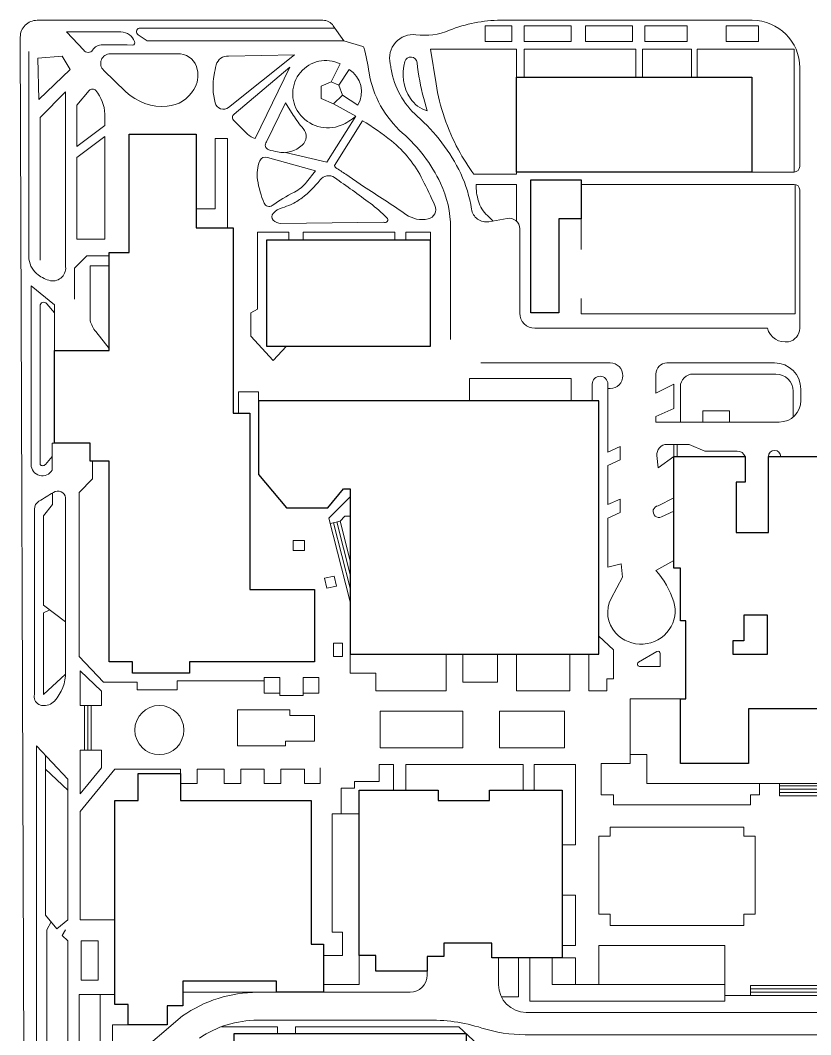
# Model space of a CAD drawing. Header units: feet. Extents: x 2817291 to 2825191, y 230718 to 237492.
# Drawn here: x 2818160 to 2818872, y 234347 to 235261 of the extents above; entities that cross this region are included whole.
import ezdxf

# ---------------------------------------------------------------- set-up
doc = ezdxf.new("R2010")
doc.units = ezdxf.units.FT
doc.layers.add('63', color=7, linetype='Continuous', lineweight=13)

msp = doc.modelspace()

# ---------------------------------------------------------------- linework, layer by layer
at = {"layer": '63'}
for p, q in [((2818432.502, 235260.723), (2818175.012, 235260.723)), ((2818819.354, 235260.723), (2818592.773, 235260.723)), ((2818267.147, 235253.688), (2818443.427, 235253.688)), ((2818451.349, 235242.371), (2818441.944, 235255.807)), ((2818578.703, 235241.628), (2818578.703, 235255.698)), ((2818578.703, 235255.698), (2818602.823, 235255.698)), ((2818602.823, 235255.698), (2818602.823, 235241.628)), ((2818613.878, 235241.628), (2818613.878, 235255.698)), ((2818613.878, 235255.698), (2818656.089, 235255.698)), ((2818656.089, 235255.698), (2818656.089, 235241.628)), ((2818669.154, 235241.628), (2818669.154, 235255.698)), ((2818669.154, 235255.698), (2818711.365, 235255.698)), ((2818711.365, 235255.698), (2818711.365, 235241.628)), ((2818722.42, 235241.628), (2818722.42, 235255.698)), ((2818722.42, 235255.698), (2818760.611, 235255.698)), ((2818760.611, 235255.698), (2818760.611, 235241.628)), ((2818795.786, 235241.628), (2818795.786, 235255.698)), ((2818795.786, 235255.698), (2818824.932, 235255.698)), ((2818824.932, 235255.698), (2818824.932, 235241.628)), ((2818159.937, 235245.596), (2818164.536, 233911.774)), ((2818201.689, 235250.215), (2818250.629, 235250.215)), ((2818217.079, 235233.873), (2818201.689, 235250.215)), ((2818274.183, 235242.329), (2818266.143, 235247.658)), ((2818451.407, 235242.329), (2818274.183, 235242.329)), ((2818468.459, 235237.213), (2818451.407, 235242.329)), ((2818256.092, 235238.613), (2818233.982, 235238.613)), ((2818261.094, 235238.29), (2818256.092, 235238.613)), ((2818529.457, 235234.592), (2818534.482, 235203.437)), ((2818606.843, 235234.592), (2818529.457, 235234.592)), ((2818602.823, 235241.628), (2818578.703, 235241.628)), ((2818606.843, 235209.467), (2818606.843, 235234.592)), ((2818656.089, 235241.628), (2818613.878, 235241.628)), ((2818714.38, 235234.592), (2818613.878, 235234.592)), ((2818613.878, 235234.592), (2818613.878, 235209.467)), ((2818711.365, 235241.628), (2818669.154, 235241.628)), ((2818714.38, 235209.467), (2818714.38, 235234.592)), ((2818720.41, 235234.592), (2818720.41, 235209.467)), ((2818764.631, 235234.592), (2818720.41, 235234.592)), ((2818760.611, 235241.628), (2818722.42, 235241.628)), ((2818764.631, 235209.467), (2818764.631, 235234.592)), ((2818769.656, 235234.592), (2818769.656, 235209.467)), ((2818857.092, 235234.592), (2818769.656, 235234.592)), ((2818824.932, 235241.628), (2818795.786, 235241.628)), ((2818857.092, 235124.041), (2818857.092, 235234.592)), ((2818167.651, 235232.582), (2818167.651, 235047.659)), ((2818197.801, 235228.562), (2818175.691, 235226.552)), ((2818175.691, 235226.552), (2818176.696, 235189.367)), ((2818204.836, 235216.502), (2818197.801, 235228.562)), ((2818304.333, 235230.572), (2818241.017, 235230.572)), ((2818347.549, 235228.562), (2818406.845, 235229.567)), ((2818406.845, 235229.567), (2818347.549, 235182.332)), ((2818176.696, 235189.367), (2818204.836, 235216.502)), ((2818234.957, 235215.71), (2818255.087, 235196.402)), ((2818402.825, 235218.512), (2818352.574, 235176.301)), ((2818371.669, 235154.191), (2818402.825, 235218.512)), ((2818440.01, 235205.447), (2818448.051, 235221.527)), ((2818456.091, 235216.502), (2818447.046, 235202.432)), ((2818862.117, 235129.066), (2818862.117, 235217.959)), ((2818430.965, 235201.427), (2818440.01, 235205.447)), ((2818447.046, 235202.432), (2818440.01, 235205.447)), ((2818200.816, 235196.402), (2818177.701, 235173.286)), ((2818200.816, 235038.614), (2818200.816, 235196.402)), ((2818210.867, 235184.342), (2818221.922, 235197.407)), ((2818430.965, 235190.372), (2818430.965, 235201.427)), ((2818447.046, 235202.432), (2818450.061, 235193.387)), ((2818442.02, 235185.347), (2818430.965, 235190.372)), ((2818442.02, 235185.347), (2818450.061, 235193.387)), ((2818450.061, 235193.387), (2818464.131, 235184.342)), ((2818526.442, 235179.317), (2818523.427, 235190.372)), ((2818210.867, 235147.156), (2818210.867, 235184.342)), ((2818381.719, 235151.176), (2818398.805, 235186.352)), ((2818398.805, 235186.352), (2818405.84, 235175.296)), ((2818462.121, 235174.291), (2818442.02, 235185.347)), ((2818177.701, 235173.286), (2818177.701, 235044.644)), ((2818235.992, 235176.301), (2818235.992, 235166)), ((2818352.574, 235170.271), (2818364.634, 235158.211)), ((2818435.99, 235133.086), (2818462.121, 235174.291)), ((2818468.151, 235170.271), (2818443.025, 235130.071)), ((2818210.867, 235147.156), (2818235.992, 235166)), ((2818210.867, 235137.106), (2818235.992, 235155.95)), ((2818235.992, 235155.95), (2818235.992, 235063.74)), ((2818335.489, 235154.191), (2818346.544, 235154.191)), ((2818335.489, 235090.875), (2818335.489, 235154.191)), ((2818346.544, 235154.191), (2818346.544, 235073.79)), ((2818398.752, 235141.771), (2818435.99, 235133.086)), ((2818210.867, 235063.74), (2818210.867, 235137.106)), ((2818382.724, 235137.106), (2818425.94, 235125.046)), ((2818425.94, 235125.046), (2818417.9, 235114.995)), ((2818606.843, 235122.03), (2818606.843, 235124.041)), ((2818818.902, 235124.041), (2818857.092, 235124.041)), ((2818469.156, 235110.975), (2818453.076, 235122.03)), ((2818568.653, 235122.03), (2818606.843, 235122.03)), ((2818570.663, 235112.985), (2818606.843, 235112.985)), ((2818606.843, 235112.985), (2818606.843, 235079.92)), ((2818857.092, 235112.985), (2818665.134, 235112.985)), ((2818858.097, 234996.403), (2818858.097, 235112.985)), ((2818862.117, 234983.338), (2818862.117, 235107.96)), ((2818318.403, 235090.875), (2818335.489, 235090.875)), ((2818487.246, 235078.815), (2818394.785, 235077.81)), ((2818585.706, 235079.997), (2818580.713, 235084.845)), ((2818582.182, 235079.356), (2818598.616, 235082.344)), ((2818665.134, 235081.83), (2818665.134, 235054.397)), ((2818373.679, 235069.77), (2818373.679, 235000.424)), ((2818401.82, 235069.77), (2818373.679, 235069.77)), ((2818401.82, 235062.734), (2818401.82, 235069.77)), ((2818414.885, 235069.77), (2818414.885, 235062.734)), ((2818497.296, 235069.77), (2818414.885, 235069.77)), ((2818497.296, 235062.734), (2818497.296, 235069.77)), ((2818507.346, 235069.77), (2818507.346, 235062.734)), ((2818529.457, 235069.77), (2818507.346, 235069.77)), ((2818529.457, 235062.734), (2818529.457, 235069.77)), ((2818547.547, 234973.288), (2818547.547, 235073.79)), ((2818609.858, 235072.961), (2818609.858, 234997.064)), ((2818210.867, 235063.74), (2818235.992, 235063.74)), ((2818208.857, 235037.609), (2818219.912, 235048.664)), ((2818219.912, 235048.664), (2818240.012, 235048.664)), ((2818208.857, 235009.469), (2818208.857, 235037.609)), ((2818222.927, 235039.619), (2818240.012, 235039.619)), ((2818222.927, 234990.373), (2818222.927, 235039.619)), ((2818169.661, 235021.529), (2818169.661, 234860.726)), ((2818190.766, 235004.444), (2818169.661, 235021.529)), ((2818183.731, 235005.449), (2818190.766, 234997.408)), ((2818190.766, 234963.238), (2818190.766, 235004.444)), ((2818665.134, 235010.127), (2818665.134, 234996.403)), ((2818177.701, 234860.726), (2818177.701, 235003.439)), ((2818373.679, 235000.424), (2818367.649, 234997.408)), ((2818367.649, 234997.408), (2818367.649, 234976.303)), ((2818665.134, 234996.403), (2818858.097, 234996.403)), ((2818240.012, 234965.248), (2818227.952, 234980.323)), ((2818623.584, 234983.338), (2818832.972, 234983.338)), ((2818367.649, 234976.303), (2818387.75, 234954.193)), ((2818387.75, 234954.193), (2818399.81, 234967.258)), ((2818574.683, 234952.183), (2818691.265, 234952.183)), ((2818839.518, 234952.183), (2818742.52, 234952.183)), ((2818732.47, 234942.133), (2818732.47, 234925.047)), ((2818840.686, 234942.133), (2818766.11, 234942.133)), ((2818564.632, 234938.113), (2818656.089, 234938.113)), ((2818564.632, 234918.012), (2818564.632, 234938.113)), ((2818656.089, 234938.113), (2818656.089, 234918.012)), ((2818675.184, 234918.012), (2818675.184, 234933.087)), ((2818689.255, 234933.087), (2818689.255, 234929.067)), ((2818732.47, 234925.047), (2818748.551, 234933.087)), ((2818748.551, 234933.087), (2818748.551, 234910.977)), ((2818356.594, 234926.052), (2818374.684, 234926.052)), ((2818356.594, 234906.957), (2818356.594, 234926.052)), ((2818374.684, 234926.052), (2818374.684, 234918.012)), ((2818689.255, 234929.067), (2818689.255, 234871.781)), ((2818691.265, 234929.067), (2818689.255, 234929.067)), ((2818754.581, 234930.603), (2818754.581, 234898.917)), ((2818856.087, 234903.392), (2818856.087, 234926.731)), ((2818863.122, 234918.362), (2818863.122, 234928.578)), ((2818748.551, 234910.977), (2818732.47, 234903.942)), ((2818732.47, 234903.942), (2818732.47, 234898.917)), ((2818774.681, 234908.967), (2818798.801, 234908.967)), ((2818774.681, 234898.917), (2818774.681, 234908.967)), ((2818798.801, 234908.967), (2818798.801, 234898.917)), ((2818732.47, 234898.917), (2818754.581, 234898.917)), ((2818754.581, 234898.917), (2818843.677, 234898.917)), ((2818188.756, 234879.821), (2818190.766, 234879.821)), ((2818188.756, 234855.701), (2818188.756, 234879.821)), ((2818689.255, 234871.781), (2818700.31, 234876.806)), ((2818700.31, 234876.806), (2818700.31, 234864.746)), ((2818742.52, 234878.817), (2818762.621, 234878.817)), ((2818748.551, 234867.761), (2818748.551, 234878.817)), ((2818751.566, 234867.761), (2818751.566, 234878.817)), ((2818762.621, 234878.817), (2818776.691, 234872.786)), ((2818734.48, 234857.711), (2818733.475, 234868.766)), ((2818748.551, 234867.761), (2818734.48, 234857.711)), ((2818776.691, 234872.786), (2818805.836, 234872.786)), ((2818224.937, 234847.661), (2818224.937, 234863.741)), ((2818700.31, 234864.746), (2818689.255, 234859.721)), ((2818689.255, 234859.721), (2818689.255, 234824.546)), ((2818212.877, 234835.601), (2818224.937, 234847.661)), ((2818188.85, 234835.018), (2818188.85, 234824.546)), ((2818212.877, 234687.863), (2818212.877, 234835.601)), ((2818438, 234812.485), (2818457.096, 234831.581)), ((2818188.85, 234824.546), (2818180.716, 234814.495)), ((2818200.816, 234830.576), (2818200.816, 234673.793)), ((2818689.255, 234824.546), (2818700.31, 234829.571)), ((2818700.31, 234829.571), (2818700.31, 234817.511)), ((2818734.48, 234823.541), (2818748.551, 234830.576)), ((2818172.676, 234653.693), (2818172.676, 234820.526)), ((2818180.716, 234814.495), (2818180.716, 234734.094)), ((2818448.031, 234809.724), (2818452.436, 234814.13)), ((2818452.436, 234814.13), (2818457.096, 234814.13)), ((2818700.31, 234817.511), (2818689.255, 234812.485)), ((2818748.551, 234818.516), (2818737.495, 234813.49)), ((2818457.096, 234737.109), (2818438, 234812.485)), ((2818457.096, 234749.387), (2818442.185, 234808.243)), ((2818457.096, 234761.664), (2818445.108, 234808.984)), ((2818689.255, 234812.485), (2818689.255, 234768.265)), ((2818405.84, 234792.385), (2818405.84, 234783.34)), ((2818415.89, 234792.385), (2818405.84, 234792.385)), ((2818415.89, 234783.34), (2818415.89, 234792.385)), ((2818405.84, 234783.34), (2818415.89, 234783.34)), ((2818689.255, 234768.265), (2818701.315, 234771.28)), ((2818701.315, 234771.28), (2818702.32, 234759.22)), ((2818732.47, 234765.25), (2818748.551, 234774.295)), ((2818442.81, 234760.177), (2818433.98, 234758.215)), ((2818433.98, 234758.215), (2818435.99, 234749.169)), ((2818444.82, 234751.132), (2818442.81, 234760.177)), ((2818702.32, 234759.22), (2818692.27, 234740.124)), ((2818435.99, 234749.169), (2818444.82, 234751.132)), ((2818180.716, 234734.094), (2818200.816, 234719.019)), ((2818186.505, 234729.752), (2818180.716, 234727.059)), ((2818180.716, 234727.059), (2818180.716, 234653.693)), ((2818694.28, 234693.893), (2818681.214, 234705.954)), ((2818442.02, 234699.924), (2818442.02, 234687.863)), ((2818450.061, 234699.924), (2818442.02, 234699.924)), ((2818450.061, 234687.863), (2818450.061, 234699.924)), ((2818694.28, 234667.763), (2818694.28, 234693.893)), ((2818234.987, 234664.748), (2818212.877, 234687.863)), ((2818442.02, 234687.863), (2818450.061, 234687.863)), ((2818457.096, 234672.788), (2818457.096, 234689.873)), ((2818543.527, 234689.873), (2818543.527, 234656.708)), ((2818558.602, 234664.748), (2818558.602, 234689.873)), ((2818589.758, 234689.873), (2818589.758, 234664.748)), ((2818606.843, 234689.873), (2818606.843, 234656.708)), ((2818655.084, 234656.708), (2818655.084, 234689.873)), ((2818672.169, 234689.873), (2818672.169, 234656.708)), ((2818733.476, 234692.154), (2818716.862, 234682.569)), ((2818736.49, 234678.818), (2818736.49, 234690.413)), ((2818717.866, 234678.818), (2818736.49, 234678.818)), ((2818180.716, 234653.693), (2818200.765, 234671.786)), ((2818213.882, 234674.979), (2818213.882, 234643.643)), ((2818213.882, 234674.979), (2818232.977, 234656.597)), ((2818379.709, 234668.768), (2818379.709, 234654.698)), ((2818393.78, 234668.768), (2818379.709, 234668.768)), ((2818393.78, 234654.698), (2818393.78, 234668.768)), ((2818414.885, 234668.768), (2818414.885, 234654.698)), ((2818428.955, 234668.768), (2818414.885, 234668.768)), ((2818428.955, 234654.698), (2818428.955, 234668.768)), ((2818480.211, 234672.788), (2818457.096, 234672.788)), ((2818480.211, 234656.708), (2818480.211, 234672.788)), ((2818688.25, 234667.763), (2818694.28, 234667.763)), ((2818688.25, 234656.708), (2818688.25, 234667.763)), ((2818265.138, 234664.748), (2818234.987, 234664.748)), ((2818265.138, 234657.713), (2818265.138, 234664.748)), ((2818301.318, 234657.713), (2818265.138, 234657.713)), ((2818301.318, 234665.753), (2818301.318, 234657.713)), ((2818379.709, 234665.753), (2818301.318, 234665.753)), ((2818589.758, 234664.748), (2818558.602, 234664.748)), ((2818232.977, 234656.597), (2818232.977, 234643.643)), ((2818379.709, 234654.698), (2818393.78, 234654.698)), ((2818393.78, 234652.688), (2818393.78, 234654.698)), ((2818414.885, 234652.688), (2818393.78, 234652.688)), ((2818414.885, 234654.698), (2818428.955, 234654.698)), ((2818414.885, 234654.698), (2818414.885, 234652.688)), ((2818543.527, 234656.708), (2818480.211, 234656.708)), ((2818606.843, 234656.708), (2818655.084, 234656.708)), ((2818672.169, 234656.708), (2818688.25, 234656.708)), ((2818709.355, 234649.673), (2818709.355, 234599.422)), ((2818754.581, 234649.673), (2818709.355, 234649.673)), ((2818232.977, 234643.643), (2818213.882, 234643.643)), ((2818217.902, 234643.643), (2818217.902, 234603.442)), ((2818220.917, 234643.643), (2818220.917, 234603.442)), ((2818223.932, 234643.643), (2818223.932, 234603.442)), ((2818355.589, 234639.622), (2818402.825, 234639.622)), ((2818355.589, 234607.462), (2818355.589, 234639.622)), ((2818402.825, 234639.622), (2818402.825, 234634.597)), ((2818402.825, 234634.597), (2818424.935, 234634.597)), ((2818424.935, 234634.597), (2818424.935, 234611.482)), ((2818484.231, 234638.617), (2818558.602, 234638.617)), ((2818484.231, 234605.452), (2818484.231, 234638.617)), ((2818558.602, 234638.617), (2818558.602, 234605.452)), ((2818591.768, 234638.617), (2818650.059, 234638.617)), ((2818591.768, 234605.452), (2818591.768, 234638.617)), ((2818650.059, 234638.617), (2818650.059, 234605.452)), ((2818174.686, 234306.962), (2818174.686, 234607.462)), ((2818174.686, 234607.462), (2818202.826, 234577.312)), ((2818213.882, 234564.065), (2818213.882, 234603.442)), ((2818232.977, 234603.442), (2818213.882, 234603.442)), ((2818232.977, 234587.472), (2818232.977, 234603.442)), ((2818398.805, 234607.462), (2818355.589, 234607.462)), ((2818398.805, 234611.482), (2818398.805, 234607.462)), ((2818424.935, 234611.482), (2818398.805, 234611.482)), ((2818558.602, 234605.452), (2818484.231, 234605.452)), ((2818650.059, 234605.452), (2818591.768, 234605.452)), ((2818182.726, 234454.699), (2818182.726, 234598.848)), ((2818709.355, 234599.422), (2818724.43, 234599.422)), ((2818709.355, 234599.422), (2818709.355, 234591.382)), ((2818724.43, 234599.422), (2818724.43, 234573.291)), ((2818182.726, 234586.357), (2818202.826, 234567.261)), ((2818213.882, 234564.065), (2818232.977, 234587.472)), ((2818213.882, 234548.166), (2818245.037, 234586.357)), ((2818245.037, 234586.357), (2818304.333, 234586.357)), ((2818304.333, 234586.357), (2818304.333, 234582.337)), ((2818319.408, 234586.357), (2818343.529, 234586.357)), ((2818319.408, 234573.291), (2818319.408, 234586.357)), ((2818343.529, 234586.357), (2818343.529, 234573.291)), ((2818358.604, 234586.357), (2818379.709, 234586.357)), ((2818358.604, 234573.291), (2818358.604, 234586.357)), ((2818379.709, 234586.357), (2818379.709, 234573.291)), ((2818394.785, 234586.357), (2818415.89, 234586.357)), ((2818394.785, 234573.291), (2818394.785, 234586.357)), ((2818415.89, 234586.357), (2818415.89, 234573.291)), ((2818429.96, 234573.291), (2818429.96, 234587.362)), ((2818483.226, 234590.377), (2818483.226, 234575.301)), ((2818496.291, 234590.377), (2818483.226, 234590.377)), ((2818496.291, 234567.261), (2818496.291, 234590.377)), ((2818507.346, 234590.377), (2818507.346, 234567.261)), ((2818612.873, 234590.377), (2818507.346, 234590.377)), ((2818612.873, 234567.261), (2818612.873, 234590.377)), ((2818622.923, 234590.377), (2818622.923, 234567.261)), ((2818660.109, 234590.377), (2818622.923, 234590.377)), ((2818660.109, 234518.016), (2818660.109, 234590.377)), ((2818683.224, 234591.382), (2818683.224, 234563.241)), ((2818709.355, 234591.382), (2818683.224, 234591.382)), ((2818202.826, 234577.312), (2818202.826, 234450.679)), ((2818461.116, 234575.301), (2818461.116, 234569.271)), ((2818483.226, 234575.301), (2818461.116, 234575.301)), ((2818304.333, 234573.291), (2818319.408, 234573.291)), ((2818343.529, 234573.291), (2818358.604, 234573.291)), ((2818379.709, 234573.291), (2818394.785, 234573.291)), ((2818415.89, 234573.291), (2818429.96, 234573.291)), ((2818449.056, 234569.271), (2818449.056, 234546.156)), ((2818461.116, 234569.271), (2818449.056, 234569.271)), ((2818507.346, 234567.261), (2818496.291, 234567.261)), ((2818622.923, 234567.261), (2818612.873, 234567.261)), ((2819026.94, 234573.291), (2818724.43, 234573.291)), ((2818825.937, 234563.241), (2818825.937, 234573.291)), ((2818844.027, 234573.291), (2818844.027, 234562.236)), ((2818904.328, 234571.281), (2818844.027, 234571.281)), ((2818904.328, 234568.266), (2818844.027, 234568.266)), ((2818683.224, 234563.241), (2818694.28, 234563.241)), ((2818694.28, 234563.241), (2818694.28, 234554.196)), ((2818817.897, 234563.241), (2818825.937, 234563.241)), ((2818817.897, 234554.196), (2818817.897, 234563.241)), ((2818904.328, 234565.251), (2818844.027, 234565.251)), ((2818844.027, 234562.236), (2818904.328, 234562.236)), ((2818213.882, 234450.679), (2818213.882, 234548.166)), ((2818694.28, 234554.196), (2818817.897, 234554.196)), ((2818441.015, 234546.156), (2818441.015, 234439.624)), ((2818449.056, 234546.156), (2818441.015, 234546.156)), ((2818449.056, 234546.156), (2818465.136, 234546.156)), ((2818691.265, 234534.096), (2818811.867, 234534.096)), ((2818691.265, 234526.056), (2818691.265, 234534.096)), ((2818811.867, 234534.096), (2818811.867, 234526.056)), ((2818681.214, 234526.056), (2818691.265, 234526.056)), ((2818681.214, 234455.704), (2818681.214, 234526.056)), ((2818811.867, 234526.056), (2818821.917, 234526.056)), ((2818821.917, 234526.056), (2818821.917, 234455.704)), ((2818648.049, 234518.016), (2818660.109, 234518.016)), ((2818660.109, 234472.79), (2818648.049, 234472.79)), ((2818660.109, 234427.564), (2818660.109, 234472.79)), ((2818192.776, 234442.639), (2818182.726, 234454.699)), ((2818187.751, 234448.669), (2818183.731, 234441.634)), ((2818202.826, 234450.679), (2818192.776, 234442.639)), ((2818245.037, 234450.679), (2818213.882, 234450.679)), ((2818691.265, 234455.704), (2818681.214, 234455.704)), ((2818691.265, 234445.654), (2818691.265, 234455.704)), ((2818821.917, 234455.704), (2818811.867, 234455.704)), ((2818811.867, 234455.704), (2818811.867, 234445.654)), ((2818183.731, 234441.634), (2818183.731, 234325.052)), ((2818197.801, 234436.609), (2818200.816, 234441.634)), ((2818441.015, 234439.624), (2818450.061, 234439.624)), ((2818450.061, 234439.624), (2818450.061, 234418.519)), ((2818811.867, 234445.654), (2818691.265, 234445.654)), ((2818202.826, 234431.584), (2818197.801, 234436.609)), ((2818202.826, 234325.052), (2818202.826, 234431.584)), ((2818214.887, 234431.584), (2818229.962, 234431.584)), ((2818214.887, 234396.408), (2818214.887, 234431.584)), ((2818229.962, 234431.584), (2818229.962, 234396.408)), ((2818541.517, 234429.574), (2818541.517, 234417.514)), ((2818584.733, 234429.574), (2818541.517, 234429.574)), ((2818584.733, 234416.509), (2818584.733, 234429.574)), ((2818648.049, 234427.564), (2818660.109, 234427.564)), ((2818681.214, 234427.564), (2818794.781, 234427.564)), ((2818681.214, 234392.388), (2818681.214, 234427.564)), ((2818794.781, 234427.564), (2818794.781, 234392.388)), ((2818450.061, 234418.519), (2818432.975, 234418.519)), ((2818465.136, 234392.388), (2818465.136, 234418.519)), ((2818526.442, 234417.514), (2818526.442, 234400.755)), ((2818541.517, 234417.514), (2818526.442, 234417.514)), ((2818590.763, 234416.509), (2818584.733, 234416.509)), ((2818590.763, 234392.219), (2818590.763, 234416.509)), ((2818608.853, 234416.509), (2818608.853, 234381.333)), ((2818618.903, 234416.509), (2818618.903, 234377.313)), ((2818639.004, 234392.388), (2818639.004, 234416.509)), ((2818648.049, 234416.509), (2818660.109, 234416.509)), ((2818660.109, 234416.509), (2818660.109, 234392.388)), ((2818526.442, 234400.755), (2818526.442, 234404.449)), ((2818229.962, 234396.408), (2818214.887, 234396.408)), ((2818432.975, 234392.388), (2818465.136, 234392.388)), ((2818794.781, 234392.388), (2818639.004, 234392.388)), ((2818794.781, 234377.313), (2818794.781, 234392.388)), ((2818212.877, 234383.343), (2818212.877, 234306.962)), ((2818245.037, 234383.343), (2818212.877, 234383.343)), ((2818231.972, 234313.825), (2818231.972, 234383.343)), ((2818373.679, 234385.353), (2818306.343, 234385.353)), ((2818373.679, 234385.353), (2818511.04, 234385.353)), ((2818817.897, 234391.383), (2818930.459, 234391.383)), ((2818817.897, 234382.338), (2818817.897, 234391.383)), ((2818930.459, 234388.368), (2818817.897, 234388.368)), ((2818930.459, 234385.353), (2818817.897, 234385.353)), ((2818608.853, 234381.333), (2818593.262, 234381.333)), ((2818618.903, 234377.313), (2818794.781, 234377.313)), ((2818794.781, 234382.338), (2818954.579, 234382.338)), ((2819179.703, 234367.263), (2818615.719, 234367.263)), ((2818243.027, 234356.208), (2818243.027, 234329.679)), ((2818257.097, 234356.208), (2818243.027, 234356.208)), ((2818257.572, 234322.944), (2818306.126, 234364.123)), ((2818525.437, 234360.228), (2818373.679, 234360.228)), ((2818341.093, 234354.33), (2818391.77, 234354.33)), ((2818391.77, 234354.33), (2818391.77, 234348.168)), ((2818407.85, 234354.33), (2818407.85, 234348.168)), ((2818407.85, 234354.33), (2818555.015, 234354.33)), ((2818576.693, 234334.097), (2818555.015, 234354.33)), ((2819157.592, 234347.163), (2818614.883, 234347.163))]:
    msp.add_line(p, q, dxfattribs=at)
at = {"layer": '63', "lineweight": 25}
for p, q in [((2818606.843, 235209.467), (2818818.902, 235209.467)), ((2818606.843, 235124.041), (2818606.843, 235209.467)), ((2818818.902, 235209.467), (2818818.902, 235124.041)), ((2818258.102, 235158.211), (2818318.403, 235158.211)), ((2818258.102, 235051.679), (2818258.102, 235158.211)), ((2818318.403, 235158.211), (2818318.403, 235073.79)), ((2818818.902, 235124.041), (2818606.843, 235124.041)), ((2818619.908, 235117.005), (2818665.134, 235117.005)), ((2818619.908, 234997.408), (2818619.908, 235117.005)), ((2818665.134, 235117.005), (2818665.134, 235081.83)), ((2818645.034, 235081.83), (2818645.034, 234997.408)), ((2818665.134, 235081.83), (2818645.034, 235081.83)), ((2818318.403, 235073.79), (2818351.569, 235073.79)), ((2818351.569, 235073.79), (2818351.569, 234906.957)), ((2818381.719, 235062.734), (2818381.719, 234967.258)), ((2818529.457, 235062.734), (2818381.719, 235062.734)), ((2818529.457, 234967.258), (2818529.457, 235062.734)), ((2818240.012, 235051.679), (2818258.102, 235051.679)), ((2818240.012, 234963.238), (2818240.012, 235051.679)), ((2818645.034, 234997.408), (2818619.908, 234997.408)), ((2818190.766, 234963.238), (2818240.012, 234963.238)), ((2818190.766, 234879.821), (2818190.766, 234963.238)), ((2818381.719, 234967.258), (2818529.457, 234967.258)), ((2818374.684, 234918.012), (2818374.684, 234851.681)), ((2818681.214, 234918.012), (2818374.684, 234918.012)), ((2818681.214, 234689.873), (2818681.214, 234918.012)), ((2818351.569, 234906.957), (2818366.644, 234906.957)), ((2818366.644, 234906.957), (2818366.644, 234748.164)), ((2818222.927, 234879.821), (2818190.766, 234879.821)), ((2818222.927, 234863.741), (2818222.927, 234879.821)), ((2818748.551, 234867.761), (2818812.872, 234867.761)), ((2818748.551, 234767.26), (2818748.551, 234867.761)), ((2818812.872, 234867.761), (2818812.872, 234844.646)), ((2818833.977, 234867.761), (2818915.383, 234867.761)), ((2818833.977, 234799.42), (2818833.977, 234867.761)), ((2818240.012, 234863.741), (2818222.927, 234863.741)), ((2818240.012, 234682.838), (2818240.012, 234863.741)), ((2818374.684, 234851.681), (2818399.81, 234821.53)), ((2818804.831, 234844.646), (2818804.831, 234799.42)), ((2818812.872, 234844.646), (2818804.831, 234844.646)), ((2818436.995, 234821.53), (2818451.066, 234838.616)), ((2818451.066, 234838.616), (2818457.096, 234838.616)), ((2818457.096, 234838.616), (2818457.096, 234689.873)), ((2818399.81, 234821.53), (2818436.995, 234821.53)), ((2818804.831, 234799.42), (2818833.977, 234799.42)), ((2818754.581, 234767.26), (2818748.551, 234767.26)), ((2818754.581, 234720.024), (2818754.581, 234767.26)), ((2818366.644, 234748.164), (2818424.935, 234748.164)), ((2818424.935, 234748.164), (2818424.935, 234682.838)), ((2818811.867, 234725.049), (2818811.867, 234701.934)), ((2818832.972, 234725.049), (2818811.867, 234725.049)), ((2818832.972, 234689.873), (2818832.972, 234725.049)), ((2818759.606, 234720.024), (2818754.581, 234720.024)), ((2818759.606, 234649.673), (2818759.606, 234720.024)), ((2818801.816, 234701.934), (2818801.816, 234689.873)), ((2818811.867, 234701.934), (2818801.816, 234701.934)), ((2818457.096, 234689.873), (2818681.214, 234689.873)), ((2818801.816, 234689.873), (2818832.972, 234689.873)), ((2818261.117, 234682.838), (2818240.012, 234682.838)), ((2818261.117, 234672.788), (2818261.117, 234682.838)), ((2818312.373, 234682.838), (2818312.373, 234672.788)), ((2818424.935, 234682.838), (2818312.373, 234682.838)), ((2818312.373, 234672.788), (2818261.117, 234672.788)), ((2818754.581, 234649.673), (2818759.606, 234649.673)), ((2818754.581, 234591.382), (2818754.581, 234649.673)), ((2818815.887, 234640.628), (2818815.887, 234591.382)), ((2818935.484, 234640.628), (2818815.887, 234640.628)), ((2818815.887, 234591.382), (2818754.581, 234591.382)), ((2818266.143, 234582.337), (2818304.333, 234582.337)), ((2818266.143, 234558.216), (2818266.143, 234582.337)), ((2818304.333, 234582.337), (2818304.333, 234558.216)), ((2818465.136, 234567.261), (2818536.492, 234567.261)), ((2818465.136, 234418.519), (2818465.136, 234567.261)), ((2818536.492, 234567.261), (2818536.492, 234558.216)), ((2818582.723, 234567.261), (2818648.049, 234567.261)), ((2818582.723, 234558.216), (2818582.723, 234567.261)), ((2818648.049, 234567.261), (2818648.049, 234416.509)), ((2818245.037, 234558.216), (2818266.143, 234558.216)), ((2818245.037, 234374.298), (2818245.037, 234558.216)), ((2818304.333, 234558.216), (2818421.92, 234558.216)), ((2818421.92, 234558.216), (2818421.92, 234428.569)), ((2818536.492, 234558.216), (2818582.723, 234558.216)), ((2818541.517, 234429.574), (2818541.517, 234417.514)), ((2818584.733, 234429.574), (2818541.517, 234429.574)), ((2818584.733, 234416.509), (2818584.733, 234429.574)), ((2818421.92, 234428.569), (2818432.975, 234428.569)), ((2818432.975, 234428.569), (2818432.975, 234385.353)), ((2818480.211, 234418.519), (2818465.136, 234418.519)), ((2818480.211, 234404.449), (2818480.211, 234418.519)), ((2818526.442, 234417.514), (2818526.442, 234404.449)), ((2818541.517, 234417.514), (2818526.442, 234417.514)), ((2818648.049, 234416.509), (2818584.733, 234416.509)), ((2818526.442, 234404.449), (2818480.211, 234404.449)), ((2818306.343, 234395.403), (2818306.343, 234373.293)), ((2818390.765, 234395.403), (2818306.343, 234395.403)), ((2818390.765, 234385.353), (2818390.765, 234395.403)), ((2818432.975, 234385.353), (2818390.765, 234385.353)), ((2818257.097, 234374.298), (2818245.037, 234374.298)), ((2818257.097, 234356.208), (2818257.097, 234374.298)), ((2818292.273, 234373.293), (2818292.273, 234356.208)), ((2818306.343, 234373.293), (2818292.273, 234373.293)), ((2818292.273, 234356.208), (2818257.097, 234356.208)), ((2818352.574, 234348.168), (2818561.617, 234348.168)), ((2818352.574, 234262.741), (2818352.574, 234348.168)), ((2818561.617, 234348.168), (2818561.617, 234262.741))]:
    msp.add_line(p, q, dxfattribs=at)
at = {"layer": '63'}
msp.add_lwpolyline([(2818457.096, 234773.942), (2818448.031, 234809.724), (2818439.263, 234807.503)], dxfattribs=at)
msp.add_circle((2818285.238, 234621.532), 22.11, dxfattribs=at)
for centre, radius, start, end in [((2818175.012, 235245.648), 15.075, 90, 180.19757), ((2818432.502, 235249.197), 11.525, 34.99202, 90), ((2818592.773, 235138.055), 122.668, 90, 112.14041), ((2818819.354, 235217.959), 42.763, 0, 90), ((2818267.992, 235250.448), 3.348, 104.60897, 236.46639), ((2818523.72, 235307.768), 60.555, 263.04888, 292.14041), ((2818250.629, 235237.719), 12.496, 51.99271, 90), ((2818248.886, 235235.489), 15.326, 23.50825, 51.99271), ((2818451.438, 235242.432), 0.108, 214.99202, 253.30076), ((2818513.821, 235226.574), 21.24, 83.04888, 193.78729), ((2818221.08, 235236.565), 4.822, 213.92866, 326.07135), ((2818233.982, 235227.886), 10.727, 90, 146.07134), ((2818260.753, 235240.651), 2.386, 278.21301, 23.50825), ((2818468.02, 235235.75), 1.528, 14.03319, 73.30076), ((2818196.631, 235167.918), 281.266, 9.32383, 14.03319), ((2818241.017, 235221.906), 8.666, 90, 226.75217), ((2818301.757, 235212.701), 18.056, 12.15311, 81.79676), ((2818346.999, 235217.697), 10.879, 87.10466, 164.95008), ((2818435.185, 235194.601), 29.842, 64.46118, 215.41725), ((2818511.77, 235221.942), 5.658, 5.98419, 163.62695), ((2818295.073, 235211.262), 24.893, 328.92225, 12.15311), ((2818438.204, 235193.174), 105.323, 164.95008, 169.9923), ((2818443.584, 235196.29), 23.769, 329.82107, 58.25142), ((2818196.631, 235167.918), 301.366, 9.32383, 10.24383), ((2818564.914, 235228.384), 71.848, 189.32383, 228.78538), ((2818544.434, 235212.345), 39.703, 163.62695, 213.60435), ((2818718.735, 235243.638), 202.441, 185.98419, 195.25512), ((2818392.612, 235201.219), 59.027, 169.9923, 194.58892), ((2818564.914, 235228.384), 91.948, 189.32383, 228.78538), ((2818224.937, 235194.856), 3.95, 40.23636, 139.76364), ((2818201.976, 235175.427), 34.028, 1.47256, 40.23636), ((2818288.049, 235230.767), 47.618, 226.19349, 275.08853), ((2818289.486, 235214.629), 31.416, 275.08853, 328.92225), ((2818720.504, 235233.44), 188.427, 189.16235, 208.28923), ((2818533.975, 235205.395), 27.145, 213.60435, 253.88798), ((2818342.825, 235188.261), 7.581, 194.58892, 308.54119), ((2818355.107, 235173.286), 3.938, 130.03026, 229.96974), ((2818488.754, 235228.06), 98.279, 212.47119, 221.26861), ((2818436.925, 235195.838), 31.977, 215.41725, 292.29408), ((2818431.075, 235210.105), 47.397, 292.29408, 310.92093), ((2818367.236, 234996.588), 200.872, 50.76751, 59.84218), ((2818412.341, 235054.191), 159.716, 25.36077, 48.78538), ((2818406.867, 235156.2), 10.668, 311.10325, 41.2686), ((2818375.522, 235169.099), 15.398, 225, 255.51024), ((2818385.046, 235148.322), 4.383, 139.37027, 252.52052), ((2818426.366, 235069.004), 107.382, 26.5521, 50.76751), ((2818412.341, 235054.191), 139.616, 25.36077, 48.78538), ((2818404.453, 235209.95), 68.995, 252.52052, 259.40699), ((2818396.601, 235167.966), 26.283, 259.40699, 311.10325), ((2818712.812, 235229.3), 179.691, 208.28923, 216.65316), ((2818406.169, 235121.844), 32.848, 158.10985, 188.47047), ((2818380.719, 235132.07), 5.421, 68.28733, 158.10986), ((2818445.23, 235129.917), 2.21, 176.00172, 237.12839), ((2818237.499, 234808.465), 380.521, 55.49148, 57.12839), ((2818857.092, 235129.066), 5.025, 270, 0), ((2818457.122, 235129.432), 84.363, 188.47048, 203.42032), ((2818391.188, 235136.365), 34.208, 297.23863, 321.34019), ((2818358.22, 235172.665), 90.8, 307.80626, 322.19375), ((2818437.554, 235111.114), 9.611, 55.29858, 142.19375), ((2817800.437, 234191.049), 1128.735, 53.28804, 55.29858), ((2817860.561, 234786.262), 739.899, 24.56783, 26.5521), ((2818453.69, 235073.79), 113.958, 8.51174, 25.36077), ((2818489.412, 234945.558), 180.397, 117.23862, 124.68889), ((2818033.157, 234406.669), 828.337, 55.07807, 58.24052), ((2818453.69, 235073.79), 93.857, 0, 25.36077), ((2818615.407, 235111.28), 44.777, 177.81681, 197.37248), ((2818857.092, 235107.96), 5.025, 0, 90), ((2818384.051, 235097.781), 4.732, 203.42032, 304.68889), ((2818383.728, 235139.788), 49.187, 294.12126, 307.80626), ((2818393.818, 234986.784), 136.114, 44.88319, 53.28804), ((2818602.443, 235107.224), 31.193, 197.37248, 225.84253), ((2818390.985, 235083.84), 4.423, 137.01994, 222.98007), ((2818401.137, 235074.38), 18.299, 106.99083, 137.01994), ((2818375.614, 235157.91), 69.043, 286.99083, 294.12126), ((2818525.602, 235090.29), 8.659, 282.30207, 24.56783), ((2818579.763, 235092.658), 13.52, 188.51174, 280.30485), ((2818394.682, 235087.285), 9.475, 222.98006, 270.62276), ((2818488.462, 235081.043), 2.539, 241.37701, 44.88319), ((2818521.995, 235106.831), 25.588, 235.07807, 282.30207), ((2818600.322, 235072.961), 9.536, 0, 100.30485), ((2818187.32, 235047.659), 19.67, 180, 230.03379), ((2818195.226, 235057.092), 31.978, 230.03379, 252.7453), ((2818189.198, 235037.685), 11.655, 252.7453, 4.57433), ((2818181.051, 235003.439), 3.35, 36.8699, 180), ((2818623.584, 234997.064), 13.725, 180, 270), ((2818248.89, 234997.073), 26.814, 194.47029, 218.65981), ((2818849.062, 234987.668), 16.663, 195.05986, 280.38886), ((2818849.856, 234983.338), 12.261, 280.38886, 0), ((2818691.265, 234940.625), 11.558, 270, 90), ((2818742.52, 234942.133), 10.05, 90, 180), ((2818839.518, 234928.578), 23.605, 0, 90), ((2818766.11, 234930.603), 11.53, 90, 180), ((2818840.686, 234926.731), 15.401, 0, 90), ((2818682.219, 234933.087), 7.035, 0, 180), ((2818843.677, 234918.362), 19.445, 270, 0), ((2818742.654, 234869.601), 9.217, 90.83115, 185.19443), ((2818060.617, 234971.493), 164.864, 317.78841, 321.00901), ((2818805.836, 234865.349), 7.437, 18.92464, 90), ((2818839.505, 234867.761), 5.528, 0, 180), ((2818179.87, 234860.726), 10.209, 180, 330.51288), ((2818180.214, 234863.005), 3.392, 222.2116, 317.78841), ((2817973.339, 235172.652), 400.552, 300.51024, 302.70477), ((2818193.666, 234829.519), 7.228, 8.40732, 122.70477), ((2818180.842, 234820.526), 8.166, 120.51024, 180), ((2818735.304, 234818.31), 5.295, 98.95454, 294.44396), ((2818677.64, 234715.253), 74.202, 17.13008, 42.35969), ((2818716.436, 234727.405), 27.309, 152.24146, 222.4633), ((2818721.033, 234728.628), 28.795, 324.68937, 17.13008), ((2818719.194, 234729.93), 31.048, 222.4633, 324.68937), ((2818734.48, 234690.413), 2.01, 0, 119.98164), ((2818717.866, 234680.828), 2.01, 119.98164, 270), ((2818161.822, 234673.793), 38.995, 317.92498, 0), ((2818180.66, 234651.825), 8.2, 166.83611, 241.08887), ((2818180.921, 234652.298), 8.739, 241.08887, 262.04124), ((2818181.449, 234656.074), 12.552, 262.04124, 317.92498), ((2818511.04, 234400.755), 15.401, 270, 0), ((2818373.679, 234267.264), 118.09, 90, 124.89324), ((2818615.719, 234392.219), 24.956, 180, 270), ((2818373.679, 234267.264), 92.964, 90, 124.20546), ((2818529.593, 234206.931), 153.353, 72.50768, 91.5531), ((2818614.883, 234477.564), 130.401, 252.50768, 270)]:
    msp.add_arc(centre, radius, start, end, dxfattribs=at)

doc.saveas('drawing.dxf')
